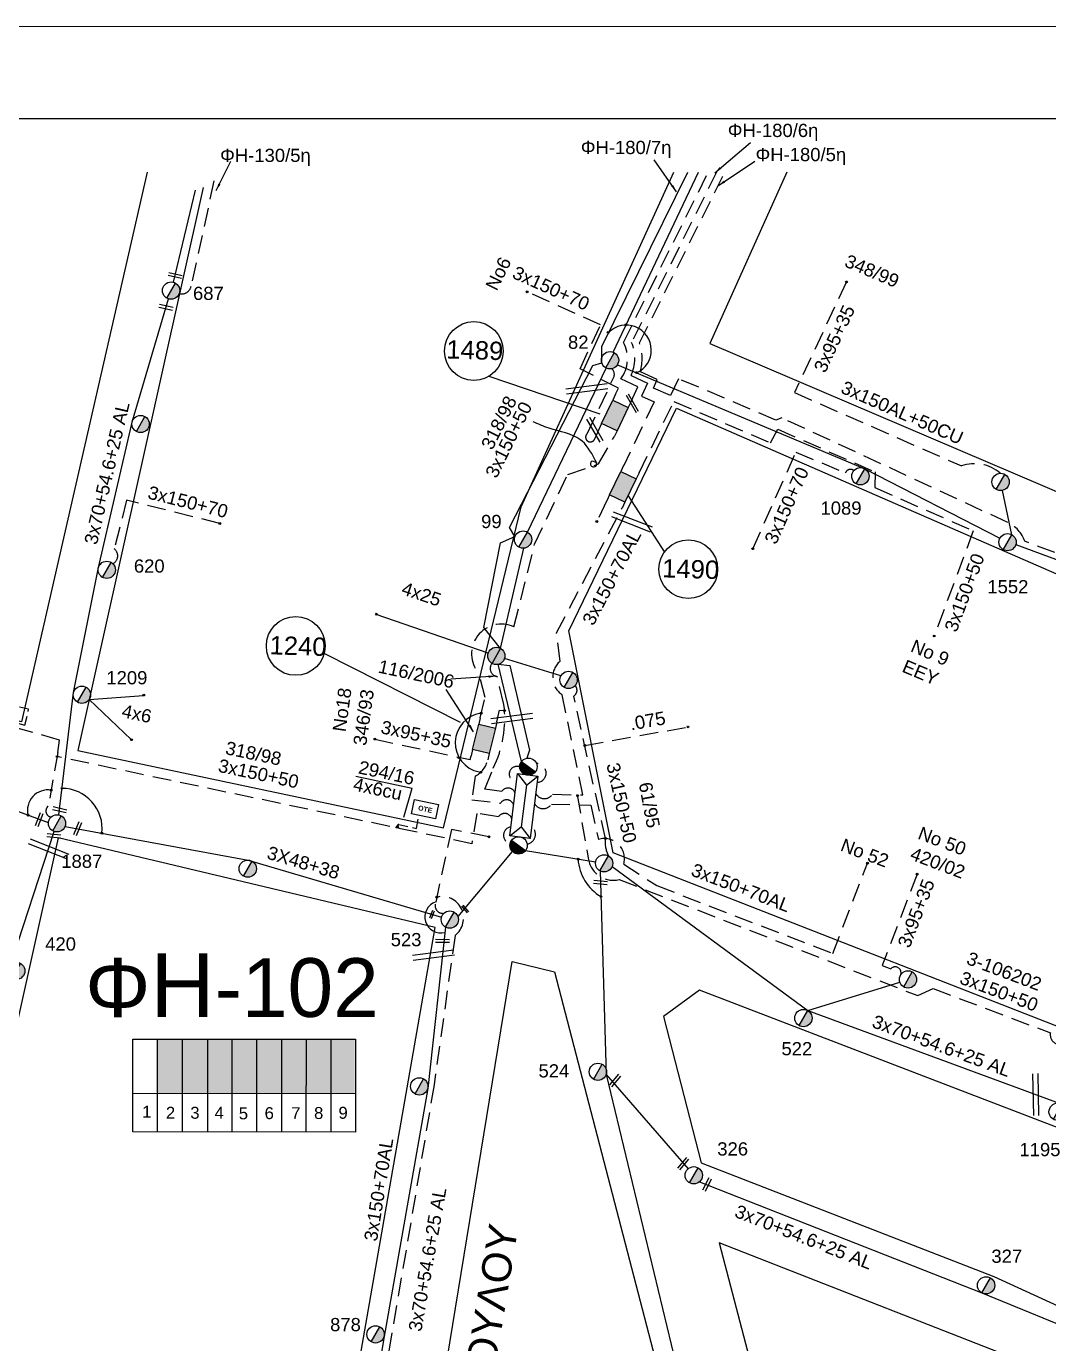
# Model space of a CAD drawing. Header units: millimetres. Extents: x 864 to 3062, y 833 to 2619.
# Drawn here: x 1574 to 1713.4, y 1681.1 to 1860.7 of the extents above; entities that cross this region are included whole.
import ezdxf
from ezdxf.enums import TextEntityAlignment as Align

# ---------------------------------------------------------------- set-up
doc = ezdxf.new("R2010")
doc.units = ezdxf.units.MM
doc.linetypes.add('DASHED', pattern=[19.05, 12.7, -6.35])
for name, color, linetype, lineweight in [('.075', 7, 'Continuous', 30), ('3x150+50', 7, 'Continuous', 30), ('3x150+50CU', 7, 'Continuous', 30), ('3x150+70', 7, 'Continuous', 30), ('3x150+70AL', 7, 'DASHED', 30), ('3x150AL+50CU', 7, 'Continuous', 30), ('3X48+38', 7, 'Continuous', 30), ('3x70+54.6+25 AL', 7, 'SYN_LINE', 30), ('3x82+57+13_5', 7, 'Continuous', 30), ('3x95+35', 7, 'Continuous', 30), ('4x25', 7, 'Continuous', 30), ('4x6', 7, 'SYN_LINE', 30), ('text διευθύνσεων', 250, 'Continuous', 30), ('Υπόβαθρο ΔΕΗ', 7, 'Continuous', 30)]:
    doc.layers.add(name, color=color, linetype=linetype, lineweight=lineweight)
for name, color, linetype in [('Link Box 4 Διευθύνσεων', 7, 'Continuous'), ('Pillar OTE', 7, 'Continuous'), ('TEXT ΚΑΛΩΔΙΩΝ', 7, 'Continuous'), ('Άγνωστα', 7, 'Continuous'), ('ΑΓΝΩΣΤΟ ΥΠΟΓΕΙΟ ΚΑΛΩΔΙΟ', 7, 'DASHED'), ('Επιγραφές - Σχήματα', 7, 'Continuous'), ('Καλώδια ΧΤ   3x150AL+50CU', 7, 'DASHED'), ('Μηχανική τομή', 7, 'Continuous'), ('Στύλος Ξύλινος', 7, 'Continuous'), ('Στύλος Ξύλινος @ 1', 7, 'Continuous'), ('Στύλος ΦΜ', 7, 'Continuous'), ('Στύλος ΦΜ @ 1', 7, 'Continuous'), ('Συνδέσεις', 7, 'Continuous'), ('Τομή', 7, 'Continuous'), ('Υποσταθμός εναέριος 2 στύλων', 7, 'Continuous'), ('Υποσταθμός πόλεως', 7, 'Continuous'), ('Υπόγεια καλώδια Παροχών ΧΤ   4x50AL', 7, 'DASHED'), ('Υπόγεια καλώδια Παροχών ΧΤ   4x6', 7, 'DASHED')]:
    doc.layers.add(name, color=color, linetype=linetype)
doc.styles.add('arial', font='arial.ttf')
doc.styles.get("Standard").update_dxf_attribs({"font": 'arial.ttf'})
doc.linetypes.add('SYN_LINE', pattern='A,0.5,-0.0001,["/\\/\\/\\/",Standard,S=0.1,R=0,X=0,Y=-0.05],-0.25', length=0.7501)
doc.dimstyles.new('ISO-25', dxfattribs={"dimtxt": 2.5, "dimasz": 2.5, "dimexe": 1.25, "dimexo": 0.625, "dimtad": 1, "dimtxsty": 'Standard', "dimcen": 2.5, "dimadec": 0, "dimazin": 0, "dimtfac": 1, "dimtmove": 0, "dimatfit": 3, "dimfxl": 1, "dimarcsym": 0})

# ---------------------------------------------------------------- blocks, each defined once
blk = doc.blocks.new('ΥΠΑΡΧΩΝ ΤΣΙΜΕΝΤΕΝΙΟΣ ΣΤΥΛΟΣ')
at = {"layer": 'Στύλος ΦΜ'}
blk.add_hatch(color=7, dxfattribs=at).paths.add_polyline_path([(-1.29, -2.28, 0.574793), (2.62, 0, 0.268822), (1.3, 2.27)])
at = {"layer": 'Στύλος ΦΜ', "color": 7}
blk.add_line((-1.29, -2.28), (1.3, 2.27), dxfattribs=at)
blk.add_circle((0, 0), 2.62, dxfattribs=at)
at = {"layer": 'Στύλος ΦΜ', "flags": 4}
for tag, p in [('ΑΡΙΘΜΟΣ', (-4.68, 8.05)), ('ΤΥΠΟΣ', (-4.91, 3.03))]:
    blk.add_attdef(tag, p, '', height=4, dxfattribs=at)
blk = doc.blocks.new('ΥΠΑΡΧΩΝ ΞΥΛΙΝΟΣ ΣΤΥΛΟΣ')
at = {"layer": 'Στύλος Ξύλινος'}
h = blk.add_hatch(color=7, dxfattribs=at)
h.paths.add_polyline_path([(-2.62, 0, 0.270008), (-1.29, -2.28), (1.3, 2.27, 0.576266)])
h.paths.add_polyline_path([(-1.29, -2.28, 0.574793), (2.62, 0, 0.268822), (1.3, 2.27)])
at = {"layer": 'Στύλος Ξύλινος', "color": 7}
blk.add_line((-1.29, -2.28), (1.3, 2.27), dxfattribs=at)
blk.add_circle((0, 0), 2.62, dxfattribs=at)
at = {"layer": 'Στύλος Ξύλινος', "flags": 4}
for tag, p in [('ΑΡΙΘΜΟΣ', (-4.91, 8.6)), ('ΤΥΠΟΣ', (-4.85, 3.39))]:
    blk.add_attdef(tag, p, '', height=4, dxfattribs=at)
blk = doc.blocks.new('ΥΠΟΣΤΑΘΜΟΣ ΕΝΑΕΡΙΟΣ ΕΠΙ 2 ΣΤΥΛΩΝ')
at = {"layer": 'Υποσταθμός εναέριος 2 στύλων', "linetype": 'Continuous'}
for points in [[(-11.97, -2.11, 0.574793), (-8.45, -0.07, 0.268822), (-9.64, 1.98)], [(9.68, -2.15, 0.574793), (13.19, -0.1, 0.268822), (12.01, 1.95)]]:
    blk.add_hatch(color=256, dxfattribs=at).paths.add_polyline_path(points)
for p, q in [((-11.97, -2.11), (-9.64, 1.98)), ((9.68, -2.15), (12.01, 1.95))]:
    blk.add_line(p, q, dxfattribs=at)
for centre in [(-10.81, -0.07), (10.84, -0.1)]:
    blk.add_circle(centre, 2.36, dxfattribs=at)
at = {"layer": 'Υποσταθμός πόλεως', "linetype": 'Continuous', "ltscale": 40}
blk.add_lwpolyline([(-8.57, 2.82), (8.57, 2.82), (8.57, -2.82), (-8.57, -2.82)], close=True, dxfattribs=at)
for points in [[(-5.75, 0), (-8.57, 2.82)], [(-8.57, -2.82), (-5.75, 0)], [(-5.75, 0), (5.75, 0)], [(5.75, 0), (8.57, 2.82)], [(8.57, -2.82), (5.75, 0)]]:
    blk.add_lwpolyline(points, dxfattribs=at)
at = {"layer": 'Υποσταθμός εναέριος 2 στύλων', "ltscale": 40, "flags": 1}
for tag, p in [('ΜΕΤΑΣΧΗΜΑΤΙΣΜΟΣ', (14.09, 2.51)), ('ΙΣΧΥΣ', (14.07, -0.28)), ('ΑΡΙΘΜΟΣ', (14.19, -3))]:
    blk.add_attdef(tag, p, '', height=1.8, dxfattribs=at)
blk = doc.blocks.new('LINK BOX 4 ΑΝΑΧΩΡΗΣΕΩΝ')
at = {"layer": 'Link Box 4 Διευθύνσεων', "ltscale": 40}
blk.add_hatch(color=256, dxfattribs=at).paths.add_polyline_path([(-3.54, 0), (-3.54, -4.67), (3.54, -4.67), (3.54, 0)])
for p, q in [((-3.54, 0), (-5.33, 0)), ((5.33, 0), (3.54, 0)), ((-3.54, -4.67), (-5.33, -4.67)), ((5.33, -4.67), (3.54, -4.67))]:
    blk.add_line(p, q, dxfattribs=at)
blk.add_lwpolyline([(-3.54, -4.67), (-3.54, 0), (3.54, 0), (3.54, -4.67)], close=True, dxfattribs=at)
blk = doc.blocks.new('ΜΗΧΑΝΙΚΗ ΤΟΜΗ')
at = {"layer": 'Μηχανική τομή', "ltscale": 40}
for p, q in [((-1.89, 0.78), (5.69, 0.78)), ((-1.89, -0.77), (5.69, -0.77))]:
    blk.add_line(p, q, dxfattribs=at)
blk = doc.blocks.new('_ΣΥΝΔΕΣΗ')
at = {"layer": 'Συνδέσεις', "linetype": 'SYN_LINE', "ltscale": 40}
blk.add_hatch(color=256, dxfattribs=at).paths.add_polyline_path([(0.5, -0.01, 1), (-0.5, -0.01, 1)])
at = {"layer": 'Συνδέσεις'}
blk.add_circle((0, -0.01), 0.5, dxfattribs=at)
blk = doc.blocks.new('ΤΟΜΗ')
at = {"layer": 'Τομή', "ltscale": 40}
for p, q in [((-5.68, 0), (17.06, 0)), ((-5.68, -2.77), (17.06, -2.77))]:
    blk.add_line(p, q, dxfattribs=at)
blk = doc.blocks.new('PILLAR ΟΤΕ')
at = {"layer": 'Pillar OTE', "ltscale": 40}
blk.add_lwpolyline([(-3.31, 2.02), (3.39, 2.02), (3.39, -1.99), (-3.31, -1.99)], close=True, dxfattribs=at)
at = {"layer": 'Pillar OTE', "insert": (-1.81, 0.71), "char_height": 1.3575, "width": 109.961, "attachment_point": 1}
blk.add_mtext('{\\fArial|b1|i0|c161|p34;OTE}', dxfattribs=at)

msp = doc.modelspace()

# ---------------------------------------------------------------- hatches: boundary and pattern name
at = {"layer": 'Pillar OTE', "ltscale": 40}
h = msp.add_hatch(color=256, dxfattribs=at)
h.dxf.hatch_style = 1
h.paths.add_polyline_path([(1624.75, 1751.39), (1624.65, 1751.8), (1624.4, 1751.45)])
at = {"layer": 'Καλώδια ΧΤ   3x150AL+50CU', "linetype": 'DASHED', "lineweight": -3, "ltscale": 0.2}
h = msp.add_hatch(color=1, dxfattribs=at)
h.dxf.hatch_style = 1
h.paths.add_polyline_path([(1595.33, 1722.62), (1591.89, 1722.62), (1591.89, 1715.26), (1595.33, 1715.26)])
h = msp.add_hatch(color=2, dxfattribs=at)
h.dxf.hatch_style = 1
h.paths.add_polyline_path([(1595.33, 1715.26), (1598.77, 1715.26), (1598.77, 1722.62), (1595.33, 1722.62)])
h = msp.add_hatch(color=27, dxfattribs=at)
h.dxf.hatch_style = 1
h.paths.add_polyline_path([(1602.07, 1722.62), (1598.77, 1722.62), (1598.77, 1715.26), (1602.06, 1715.25)])
h = msp.add_hatch(color=6, dxfattribs=at)
h.dxf.hatch_style = 1
h.paths.add_polyline_path([(1605.36, 1722.62), (1602.07, 1722.62), (1602.06, 1715.25), (1605.36, 1715.25)])
h = msp.add_hatch(color=5, dxfattribs=at)
h.dxf.hatch_style = 1
h.paths.add_polyline_path([(1608.75, 1722.62), (1605.45, 1722.62), (1605.45, 1715.25), (1608.75, 1715.25)])
h = msp.add_hatch(color=30, dxfattribs=at)
h.dxf.hatch_style = 1
h.paths.add_polyline_path([(1612.15, 1722.61), (1608.85, 1722.61), (1608.85, 1715.25), (1612.15, 1715.24)])
h = msp.add_hatch(color=62, dxfattribs=at)
h.dxf.hatch_style = 1
h.paths.add_polyline_path([(1615.48, 1722.61), (1612.19, 1722.61), (1612.18, 1715.24), (1615.48, 1715.24)])
h = msp.add_hatch(color=133, dxfattribs=at)
h.dxf.hatch_style = 1
h.paths.add_polyline_path([(1618.8, 1722.61), (1615.51, 1722.61), (1615.5, 1715.24), (1618.8, 1715.24)])

# ---------------------------------------------------------------- linework, layer by layer
at = {"layer": '.075', "color": 6, "linetype": 'DASHED', "lineweight": -3, "ltscale": 0.2}
msp.add_lwpolyline([(1650.14, 1762.67), (1664.22, 1765.19)], dxfattribs=at)
at = {"layer": '3x150+50', "color": 173, "linetype": 'DASHED', "lineweight": -3, "ltscale": 0.2}
msp.add_lwpolyline([(1657.55, 1799.83), (1662.3, 1809.56), (1675.45, 1803.93), (1676.46, 1805.77), (1689.73, 1799.95), (1689.71, 1797.83), (1703.11, 1791.91), (1697.79, 1777.59)], dxfattribs=at)
at = {"layer": '3x150+50', "color": 6, "linetype": 'DASHED', "lineweight": -3, "ltscale": 0.2}
for points in [[(1652.97, 1749.97), (1648.64, 1769.41, 0.490792), (1648.83, 1770.83, -110.125273)], [(1652.97, 1749.97, 0.165299), (1653.38, 1747.62, 0.594459)]]:
    msp.add_lwpolyline(points, format="xyb", dxfattribs=at)
at = {"layer": '3x150+50', "color": 30, "linetype": 'DASHED', "lineweight": -3, "ltscale": 0.2}
for points in [[(1578.32, 1761.73), (1577.01, 1754.41, 0.644329), (1577.39, 1752.9, 16.276839)], [(1640.2, 1752.65, 0.641585), (1638.39, 1752.96), (1635.42, 1753.41), (1634.76, 1749.28), (1578.2, 1761.15)]]:
    msp.add_lwpolyline(points, format="xyb", dxfattribs=at)
at = {"layer": '3x150+50', "color": 133, "linetype": 'DASHED', "lineweight": -3, "ltscale": 0.2}
msp.add_lwpolyline([(1636.92, 1760.72, -0.222243), (1635.2, 1758.47), (1634.74, 1755.26), (1638.65, 1754.8, -0.62496), (1640.44, 1754.58, 0.62496)], format="xyb", dxfattribs=at)
at = {"layer": '3x150+50', "color": 27, "linetype": 'DASHED', "lineweight": -3, "ltscale": 0.2}
msp.add_lwpolyline([(1643.56, 1760.22, -0.981576), (1643.66, 1757.63, -0.042965)], format="xyb", dxfattribs=at)
at = {"layer": '3x150+50', "color": 62, "linetype": 'DASHED', "lineweight": -3, "ltscale": 0.2}
msp.add_lwpolyline([(1641.29, 1759.73, 1.175403), (1640.83, 1757.71, 0.868517)], format="xyb", dxfattribs=at)
at = {"layer": '3x150+50', "color": 5, "linetype": 'DASHED', "lineweight": -3, "ltscale": 0.2}
msp.add_lwpolyline([(1649.12, 1755.94), (1650.61, 1747.29, 0.442534), (1654.84, 1744.39), (1695.53, 1728.56), (1697.62, 1729.53), (1713.62, 1723.5, 0.464845), (1714.98, 1721.87, -22.03255)], format="xyb", dxfattribs=at)
at = {"layer": '3x150+50', "color": 151, "linetype": 'DASHED', "lineweight": -3, "ltscale": 0.2}
msp.add_lwpolyline([(1637.09, 1750.21), (1631.98, 1751.23), (1629.77, 1741.05, 0.524122), (1630.95, 1739.79, 33.144597)], format="xyb", dxfattribs=at)
at = {"layer": '3x150+50', "color": 2, "linetype": 'DASHED', "lineweight": -3, "ltscale": 0.2}
msp.add_lwpolyline([(1639.97, 1749.29, -0.831029), (1640.07, 1751.57, 15.003895)], format="xyb", dxfattribs=at)
at = {"layer": '3x150+50', "color": 1, "linetype": 'DASHED', "lineweight": -3, "ltscale": 0.2}
msp.add_lwpolyline([(1642.28, 1749.23, 0.658317), (1642.91, 1751.61, -2.451457)], format="xyb", dxfattribs=at)
at = {"layer": '3x150+50', "color": 1, "linetype": 'Continuous', "lineweight": -3, "ltscale": 0.2}
msp.add_lwpolyline([(1632.9, 1739.36), (1640.3, 1748.19)], dxfattribs=at)
at = {"layer": '3x150+50', "color": 2, "linetype": 'SYN_LINE', "lineweight": -3, "ltscale": 10}
msp.add_lwpolyline([(1642.06, 1748.33), (1651.63, 1746.79)], dxfattribs=at)
at = {"layer": '3x150+50CU', "color": 133, "linetype": 'DASHED', "lineweight": -3, "ltscale": 0.2}
msp.add_lwpolyline([(1635.9, 1766.44), (1636.56, 1769.19), (1635.69, 1772.49, -0.807669), (1640.49, 1778.83), (1643.31, 1790.09), (1647.83, 1799.6), (1652.02, 1801.06), (1654.15, 1804.75)], format="xyb", dxfattribs=at)
at = {"layer": '3x150+50CU', "color": 62, "linetype": 'DASHED', "lineweight": -3, "ltscale": 0.2}
msp.add_lwpolyline([(1640.64, 1756.19, 0.62496), (1638.85, 1756.41), (1636.52, 1756.69), (1637.66, 1759.56, 0.146177), (1639.13, 1768.24), (1638.2, 1772.08, -0.594709), (1637.5, 1773.86)], format="xyb", dxfattribs=at)
msp.add_lwpolyline([(1638.16, 1765.89), (1638.52, 1767.5), (1639.19, 1767.45)], dxfattribs=at)
at = {"layer": '3x150+70', "color": 133, "linetype": 'DASHED', "lineweight": -3, "ltscale": 0.2}
msp.add_lwpolyline([(1654.35, 1810.56), (1654.75, 1811.37), (1649.5, 1814.03), (1652.3, 1819.99), (1642.28, 1824.51)], dxfattribs=at)
at = {"layer": '3x150+70', "color": 1, "linetype": 'DASHED', "lineweight": -3, "ltscale": 0.2}
for points in [[(1673.05, 1789.49), (1678.94, 1802.65), (1685.68, 1799.83, -0.50954), (1686.83, 1800.14, 17.288199)], [(1600.4, 1792.93), (1587.68, 1796.12), (1586.01, 1789.46, -0.56241), (1585.81, 1787.46, 112.380817)]]:
    msp.add_lwpolyline(points, format="xyb", dxfattribs=at)
at = {"layer": '3x150+70AL', "color": 5, "linetype": 'DASHED', "lineweight": -3, "ltscale": 0.2}
msp.add_lwpolyline([(1643.47, 1756.13, 0.574649), (1645.76, 1756.02), (1649.9, 1755.92), (1647.05, 1769.59, -0.499201), (1646.78, 1774.14), (1646.3, 1778.02), (1655.25, 1795.03)], format="xyb", dxfattribs=at)
at = {"layer": '3x150+70AL', "color": 30, "linetype": 'DASHED', "lineweight": -3, "ltscale": 0.2}
msp.add_lwpolyline([(1578.32, 1761.73), (1578.55, 1763.4), (1556.08, 1769.79), (1560.08, 1784.17)], dxfattribs=at)
at = {"layer": '3x150+70AL', "color": 6, "linetype": 'DASHED', "lineweight": -3, "ltscale": 0.2}
msp.add_lwpolyline([(1643.3, 1754.77, 0.574649), (1645.59, 1754.66), (1650.97, 1754.53), (1652.01, 1749.85, -0.598462), (1655.45, 1746.5), (1659.95, 1743.56), (1683.95, 1734.32), (1688.68, 1746.62)], format="xyb", dxfattribs=at)
at = {"layer": '3x150+70AL', "color": 151, "linetype": 'DASHED', "lineweight": -3, "ltscale": 0.2}
msp.add_lwpolyline([(1629.98, 1742, -0.807823), (1632.46, 1736.77), (1629.6, 1716.39), (1622.5, 1674.53)], format="xyb", dxfattribs=at)
at = {"layer": '3x150AL+50CU', "color": 1, "linetype": 'DASHED', "lineweight": -3, "ltscale": 0.2}
msp.add_lwpolyline([(1678.74, 1810.77), (1701.5, 1800.77, -0.271282), (1706.78, 1799.77, 258.393698)], format="xyb", dxfattribs=at)
at = {"layer": '3X48+38', "color": 1, "linetype": 'Continuous', "lineweight": -3, "ltscale": 0.2}
msp.add_lwpolyline([(1579.31, 1751.64), (1604.28, 1747.04), (1630.62, 1739.26)], dxfattribs=at)
at = {"layer": '3x70+54.6+25 AL', "color": 1, "linetype": 'SYN_LINE', "lineweight": -3, "ltscale": 15}
for points in [[(1652.46, 1814.84), (1652.46, 1817.05), (1664.18, 1840.8)], [(1654.04, 1816.27), (1665.63, 1840.8)], [(1594.09, 1825.81), (1597.09, 1838.35)], [(1578.44, 1753.2), (1580.45, 1769.87), (1583.86, 1786.93), (1588.49, 1806.9), (1593.42, 1823.55)], [(1654.6, 1814.57), (1688.31, 1800.39), (1706.73, 1790.91)], [(1708.91, 1790.05), (1722.56, 1785.03)]]:
    msp.add_lwpolyline(points, dxfattribs=at)
at = {"layer": '3x70+54.6+25 AL', "color": 62, "linetype": 'SYN_LINE', "lineweight": -3, "ltscale": 15}
for points in [[(1638.67, 1775.9), (1636.4, 1778.75), (1638.66, 1790.27), (1640.63, 1791.14), (1639.87, 1792.37), (1651.25, 1814.48), (1652.46, 1814.84)], [(1638.36, 1773.74), (1639.94, 1773.57), (1642.6, 1762.03), (1642.24, 1760.93)]]:
    msp.add_lwpolyline(points, dxfattribs=at)
at = {"layer": '3x70+54.6+25 AL', "color": 27, "linetype": 'SYN_LINE', "lineweight": -3, "ltscale": 15}
for points in [[(1642.32, 1791.76), (1653.08, 1814.12)], [(1638.67, 1775.9), (1641.84, 1789.56)], [(1641.53, 1760.48), (1638.36, 1773.74)], [(1540.76, 1624.47), (1553.56, 1650.64), (1557.66, 1672.48), (1564.92, 1703.64), (1571.52, 1731.6), (1577.83, 1750.93)]]:
    msp.add_lwpolyline(points, dxfattribs=at)
at = {"layer": '3x70+54.6+25 AL', "color": 1, "linetype": 'SYN_LINE', "lineweight": -3, "ltscale": 8}
msp.add_lwpolyline([(1708.36, 1791.4), (1707.07, 1797.44)], dxfattribs=at)
at = {"layer": '3x70+54.6+25 AL', "color": 6, "linetype": 'SYN_LINE', "lineweight": -3, "ltscale": 10}
msp.add_lwpolyline([(1646.89, 1772.14), (1639.21, 1774.53)], dxfattribs=at)
at = {"layer": '3x70+54.6+25 AL', "color": 2, "linetype": 'SYN_LINE', "lineweight": -3, "ltscale": 15}
for points in [[(1652.26, 1745.55), (1653.06, 1717.8), (1662.52, 1678.54), (1672.29, 1641.33), (1676.02, 1610.1)], [(1653.06, 1717.8), (1664.24, 1704.96)], [(1665.78, 1703.18), (1704.28, 1688.04), (1719.12, 1681.98)]]:
    msp.add_lwpolyline(points, dxfattribs=at)
at = {"layer": '3x70+54.6+25 AL', "color": 6, "linetype": 'SYN_LINE', "lineweight": -3, "ltscale": 15}
for points in [[(1653.89, 1746.18), (1680.54, 1726.53), (1714.83, 1713.89)], [(1680.54, 1726.53), (1693.09, 1730.42)]]:
    msp.add_lwpolyline(points, dxfattribs=at)
at = {"layer": '3x70+54.6+25 AL', "color": 151, "linetype": 'SYN_LINE', "lineweight": -3, "ltscale": 15}
msp.add_lwpolyline([(1631.17, 1737.9), (1628.74, 1715.91), (1622.78, 1682.1), (1617.56, 1650.87), (1617.56, 1650.87)], dxfattribs=at)
at = {"layer": '3x82+57+13_5', "color": 30, "linetype": 'Continuous', "lineweight": -3, "ltscale": 0.2}
msp.add_lwpolyline([(1577.02, 1752.12), (1549.33, 1762.37), (1527.31, 1768.27)], dxfattribs=at)
at = {"layer": '3x95+35', "color": 1, "linetype": 'DASHED', "lineweight": -3, "ltscale": 0.2}
msp.add_lwpolyline([(1685.81, 1825.86), (1678.74, 1810.77)], dxfattribs=at)
at = {"layer": '3x95+35', "color": 133, "linetype": 'DASHED', "lineweight": -3, "ltscale": 0.2}
msp.add_lwpolyline([(1621.52, 1763.53), (1634.52, 1760.74), (1634.65, 1761.26)], dxfattribs=at)
at = {"layer": '3x95+35', "color": 6, "linetype": 'DASHED', "lineweight": -3, "ltscale": 0.2}
msp.add_lwpolyline([(1695.44, 1745.12), (1690.67, 1732.68), (1691.86, 1732.22, -0.828946), (1693.21, 1731.39, 2.328023)], format="xyb", dxfattribs=at)
at = {"layer": '4x25', "color": 6, "linetype": 'SYN_LINE', "lineweight": -3, "ltscale": 15}
msp.add_lwpolyline([(1636.96, 1775.23), (1621.69, 1780.51)], dxfattribs=at)
at = {"layer": '4x6', "color": 1, "linetype": 'SYN_LINE', "lineweight": -3, "ltscale": 8}
msp.add_lwpolyline([(1582.58, 1768.95), (1590, 1769.46)], dxfattribs=at)
at = {"layer": '4x6', "color": 1, "linetype": 'SYN_LINE', "lineweight": -3, "ltscale": 10}
msp.add_lwpolyline([(1582.58, 1768.95), (1588.31, 1763.49)], dxfattribs=at)
at = {"layer": 'Pillar OTE', "ltscale": 40}
msp.add_lwpolyline([(1624.4, 1751.45), (1624.65, 1751.8), (1624.75, 1751.39), (1624.4, 1751.45)], dxfattribs=at)
at = {"layer": 'Pillar OTE', "lineweight": -3, "ltscale": 40}
for points in [[(1588.56, 1709.98), (1588.56, 1722.62), (1618.89, 1722.62), (1618.89, 1709.95), (1588.56, 1709.98)], [(1591.89, 1709.98), (1591.89, 1722.62)], [(1595.33, 1709.98), (1595.33, 1722.62)], [(1598.77, 1709.97), (1598.77, 1722.62)], [(1602.06, 1709.97), (1602.07, 1722.62)], [(1605.45, 1709.97), (1605.45, 1722.62)], [(1608.85, 1709.96), (1608.85, 1722.62)], [(1612.18, 1709.96), (1612.19, 1722.62)], [(1615.57, 1709.96), (1615.57, 1722.62)], [(1588.56, 1715.27), (1618.89, 1715.24)]]:
    msp.add_lwpolyline(points, dxfattribs=at)
at = {"layer": 'Άγνωστα', "color": 7, "linetype": 'Continuous', "ltscale": 0.2}
for centre, radius, start, end in [((1655.81, 1816.56), 3.41, 294.1183, 135.2282), ((1636.53, 1763.04), 4.05, 97.9772, 258.8091), ((1630.54, 1739.29), 2.19, 108.5339, 284.8822)]:
    msp.add_arc(centre, radius, start, end, dxfattribs=at)
at = {"layer": 'ΑΓΝΩΣΤΟ ΥΠΟΓΕΙΟ ΚΑΛΩΔΙΟ', "color": 1, "linetype": 'DASHED', "lineweight": -3, "ltscale": 0.2}
for points in [[(1656.46, 1809.55), (1657.38, 1811.57), (1655.06, 1812.63, 0.285691), (1655.42, 1817.62), (1666.99, 1840.8)], [(1652.05, 1805.75), (1651.49, 1804.43, -1.235302), (1650.47, 1805.15), (1654.08, 1812.8, 0.335095), (1653.83, 1814.03, -2.266587)]]:
    msp.add_lwpolyline(points, format="xyb", dxfattribs=at)
at = {"layer": 'ΑΓΝΩΣΤΟ ΥΠΟΓΕΙΟ ΚΑΛΩΔΙΟ', "color": 173, "linetype": 'DASHED', "lineweight": -3, "ltscale": 0.2}
msp.add_lwpolyline([(1668.11, 1840.8), (1656.53, 1817.6, -0.20531), (1656.47, 1813.09), (1658.71, 1812.07), (1657.89, 1810.28), (1659.6, 1809.53), (1655.45, 1800.84)], format="xyb", dxfattribs=at)
at = {"layer": 'ΑΓΝΩΣΤΟ ΥΠΟΓΕΙΟ ΚΑΛΩΔΙΟ', "color": 27, "linetype": 'DASHED', "lineweight": -3, "ltscale": 0.2}
msp.add_lwpolyline([(1722.56, 1785.03, 0.230077), (1721.38, 1786.28), (1710.13, 1790.5, 0.202628), (1707.8, 1793.07), (1677, 1807.33), (1676.21, 1807.03), (1662.93, 1812.66), (1661.85, 1810.36), (1659.5, 1811.39), (1660.03, 1812.56), (1657.72, 1813.62, 0.149216), (1657.62, 1817.55), (1669.23, 1840.8)], format="xyb", dxfattribs=at)
at = {"layer": 'ΑΓΝΩΣΤΟ ΥΠΟΓΕΙΟ ΚΑΛΩΔΙΟ', "color": 5, "linetype": 'DASHED', "lineweight": -3, "ltscale": 0.2}
msp.add_lwpolyline([(1599.59, 1839.64), (1596.48, 1825.25, -0.431002), (1594.86, 1824.27, -0.236806)], format="xyb", dxfattribs=at)
at = {"layer": 'ΑΓΝΩΣΤΟ ΥΠΟΓΕΙΟ ΚΑΛΩΔΙΟ', "color": 173, "linetype": 'DASHED', "lineweight": -3, "ltscale": 0.2}
msp.add_lwpolyline([(1653.14, 1796.04), (1651.78, 1793.2)], dxfattribs=at)
at = {"layer": 'Επιγραφές - Σχήματα', "lineweight": -3}
msp.add_lwpolyline([(863.7, 1860.67), (3062.46, 1860.7), (3062.47, 841.56), (863.7, 841.54)], close=True, dxfattribs=at)
at = {"layer": 'Υπόβαθρο ΔΕΗ', "lineweight": -3}
for points in [[(895.62, 1848.12), (2896.63, 1848.12), (2896.63, 844.79), (895.62, 844.79)], [(1798.57, 1749.4), (1774.3, 1701.41), (1756.36, 1708.03), (1654.03, 1748.02), (1647.97, 1778.28), (1662.66, 1808.64)], [(1629.75, 1737.83), (1578.38, 1750.06), (1552.55, 1633.96), (1610.39, 1627.03)], [(1675.46, 1618.63), (1622.52, 1624.8), (1640.25, 1733.22), (1646, 1731.79)]]:
    msp.add_lwpolyline(points, close=True, dxfattribs=at)
for points in [[(1590.5, 1840.8), (1573.36, 1765.88), (1528.76, 1778.29), (1543.58, 1840.8)], [(1598.14, 1838.73), (1581.03, 1761.96), (1630.91, 1751.45), (1641.46, 1795.2), (1662.29, 1840.8)], [(1677.71, 1840.8), (1667.19, 1817.45), (1803.26, 1759.39), (1826.95, 1805.69), (1775.31, 1839.75)], [(1652.24, 1807.84), (1637.13, 1812.98)], [(1656.05, 1796.7), (1661, 1789.03)], [(1633.21, 1765.78), (1614.73, 1775.16)], [(1618.92, 1758.47), (1626.6, 1756.86)], [(1764.37, 1651.87), (1714.42, 1676.85), (1668.46, 1694.85), (1689.65, 1613.95), (1725.97, 1605.84), (1773.58, 1642.24), (1795.27, 1673.64), (1775.38, 1687.25), (1665.8, 1729.33), (1660.89, 1725.73), (1666.01, 1705.79), (1705.91, 1690.26)], [(1705.91, 1690.26), (1760.04, 1665.46)]]:
    msp.add_lwpolyline(points, dxfattribs=at)
for centre in [(1635.03, 1816.44), (1664.26, 1786.71), (1610.74, 1776.23)]:
    msp.add_circle(centre, 4, dxfattribs=at)
for centre, radius, start, end in [((1576.96, 1753.83), 2.78, 81.0774, 194.2986), ((1578.87, 1751.33), 5.49, 353.5883, 89.9382), ((1655.62, 1747.57), 6.4, 183.5614, 239.4306)]:
    msp.add_arc(centre, radius, start, end, dxfattribs=at)
msp.add_spline([(1651.83, 1801.15), (1651, 1801.33), (1650.94, 1800.92), (1651.26, 1800.67), (1651.75, 1800.84), (1651.58, 1801.57), (1649.49, 1804.39), (1645.28, 1805.92), (1643.09, 1806.79)], degree=3, dxfattribs=at)
at = {"layer": 'Υπόγεια καλώδια Παροχών ΧΤ   4x6', "color": 30, "linetype": 'DASHED', "lineweight": -2, "ltscale": 0.1}
msp.add_lwpolyline([(1572.5, 1765.51, -0.732016), (1572.66, 1765.75), (1573.83, 1765.43), (1574.33, 1767.62), (1572.76, 1767.98)], format="xyb", dxfattribs=at)
at = {"layer": 'Υπόγεια καλώδια Παροχών ΧΤ   4x6', "color": 30, "linetype": 'DASHED', "ltscale": 0.1}
msp.add_lwpolyline([(1624.65, 1751.8, -0.458711), (1624.78, 1751.89), (1627.2, 1751.37), (1627.53, 1753.19)], format="xyb", dxfattribs=at)

# ---------------------------------------------------------------- block references
at = {"layer": 'Link Box 4 Διευθύνσεων', "lineweight": -3}
for p, xscale, yscale, zscale, rotation in [((1653.2, 1808.16), 0.5, 0.5, 0.5, 64.38850655127536), ((1654.29, 1798.44), 0.5, 0.5, 0.5, 64.38850655127536), ((1635.27, 1763.85), 0.4999999999999999, 0.4999999999999999, 0.4999999999999999, 76.44078481703856)]:
    msp.add_blockref('LINK BOX 4 ΑΝΑΧΩΡΗΣΕΩΝ', p, dxfattribs=dict(at, xscale=xscale, yscale=yscale, zscale=zscale, rotation=rotation))
at = {"layer": 'Pillar OTE', "xscale": 0.5, "yscale": 0.5, "zscale": 0.5, "rotation": 347.9544601069772}
msp.add_blockref('PILLAR ΟΤΕ', (1628.33, 1753.98), dxfattribs=at)
at = {"layer": 'Μηχανική τομή', "lineweight": -3}
for p, xscale, yscale, zscale, rotation in [((1594.77, 1826.6), 0.2499999999999996, 0.2499999999999996, 0.4999999999999997, 167.2804407819927), ((1593.52, 1822.27), 0.2499999999999996, 0.2499999999999996, 0.4999999999999997, 167.2804407819927), ((1575.62, 1752.12), 0.2499999999999463, 0.2499999999999463, 0.4999999999999997, 68.29746401994835), ((1579.02, 1753.78), 0.2499999999999996, 0.2499999999999996, 0.4999999999999997, 167.2804407819927), ((1580.87, 1750.9), 0.2499999999999463, 0.2499999999999463, 0.4999999999999997, 68.29746401994835), ((1578.24, 1750.28), 0.249999999999946, 0.249999999999946, 0.4999999999999997, 174.4298595827747), ((1652.76, 1743.91), 0.249999999999946, 0.249999999999946, 0.4999999999999997, 174.4298595827747), ((1629.25, 1739.4), 0.1484795356085852, 0.1484795356085852, 0.296959071217234, 68.29746401994835), ((1634.06, 1740.14), 0.1599304535601979, 0.1599304535601979, 0.3198609071204644, 130.6346909814765), ((1631.23, 1736), 0.2499999999999462, 0.2499999999999462, 0.4999999999999997, 179.4524682401893), ((1654.58, 1717.36), 0.249999999999946, 0.249999999999946, 0.4999999999999997, 229.6664094427736), ((1663.84, 1706.02), 0.249999999999946, 0.249999999999946, 0.4999999999999997, 229.6664094427736), ((1667.01, 1703.22), 0.249999999999946, 0.249999999999946, 0.4999999999999997, 243.0271279804746)]:
    msp.add_blockref('ΜΗΧΑΝΙΚΗ ΤΟΜΗ', p, dxfattribs=dict(at, xscale=xscale, yscale=yscale, zscale=zscale, rotation=rotation))
at = {"layer": 'Στύλος Ξύλινος @ 1', "lineweight": -3, "ltscale": 40, "xscale": 0.4499999999998181, "yscale": 0.4499999999998181, "zscale": 0.4499999999998181}
msp.add_blockref('ΥΠΑΡΧΩΝ ΞΥΛΙΝΟΣ ΣΤΥΛΟΣ', (1638.09, 1774.88), dxfattribs=at)
at = {"layer": 'Στύλος ΦΜ @ 1', "lineweight": -3, "ltscale": 40}
ref = msp.add_blockref('ΥΠΑΡΧΩΝ ΤΣΙΜΕΝΤΕΝΙΟΣ ΣΤΥΛΟΣ', (1593.76, 1824.68), dxfattribs=dict(at, xscale=0.4499999999998769, yscale=0.4499999999998769, zscale=0.4499999999998769))
ref.add_attrib('ΤΥΠΟΣ', '687', (1596.74, 1823.4), dxfattribs={"layer": 'Στύλος ΦΜ', "height": 1.8, "flags": 4})
ref = msp.add_blockref('ΥΠΑΡΧΩΝ ΤΣΙΜΕΝΤΕΝΙΟΣ ΣΤΥΛΟΣ', (1653.59, 1815.18), dxfattribs=dict(at, xscale=0.4499999999998514, yscale=0.4499999999998514, zscale=0.4499999999998514))
ref.add_attrib('ΤΥΠΟΣ', '82', (1647.86, 1816.74), dxfattribs={"layer": 'Στύλος ΦΜ', "height": 1.8, "flags": 4})
for p, xscale, yscale, zscale in [((1589.6, 1806.49), 0.4499999999998769, 0.4499999999998769, 0.4499999999998769), ((1706.83, 1798.59), 0.4499999999998181, 0.4499999999998181, 0.4499999999998181), ((1647.94, 1771.6), 0.4499999999998181, 0.4499999999998181, 0.4499999999998181), ((1652.79, 1746.6), 0.4499999999998181, 0.4499999999998181, 0.4499999999998181), ((1604.21, 1745.87), 0.4499999999998181, 0.4499999999998181, 0.4499999999998181), ((1694.21, 1730.77), 0.4499999999998181, 0.4499999999998181, 0.4499999999998181), ((1627.59, 1716.19), 0.4499999999998181, 0.4499999999998181, 0.4499999999998181)]:
    msp.add_blockref('ΥΠΑΡΧΩΝ ΤΣΙΜΕΝΤΕΝΙΟΣ ΣΤΥΛΟΣ', p, dxfattribs=dict(at, xscale=xscale, yscale=yscale, zscale=zscale))
ref = msp.add_blockref('ΥΠΑΡΧΩΝ ΤΣΙΜΕΝΤΕΝΙΟΣ ΣΤΥΛΟΣ', (1687.72, 1799.37), dxfattribs=dict(at, xscale=0.4499999999997459, yscale=0.4499999999997459, zscale=0.4499999999997459))
ref.add_attrib('ΤΥΠΟΣ', '1089', (1682.28, 1794.13), dxfattribs={"layer": 'Στύλος ΦΜ', "height": 1.8, "rotation": 360, "flags": 4})
ref = msp.add_blockref('ΥΠΑΡΧΩΝ ΤΣΙΜΕΝΤΕΝΙΟΣ ΣΤΥΛΟΣ', (1641.74, 1790.74), dxfattribs=dict(at, xscale=0.4499999999998514, yscale=0.4499999999998514, zscale=0.4499999999998514))
ref.add_attrib('ΤΥΠΟΣ', '99', (1636.02, 1792.3), dxfattribs={"layer": 'Στύλος ΦΜ', "height": 1.8, "flags": 4})
ref = msp.add_blockref('ΥΠΑΡΧΩΝ ΤΣΙΜΕΝΤΕΝΙΟΣ ΣΤΥΛΟΣ', (1707.78, 1790.38), dxfattribs=dict(at, xscale=0.4499999999997459, yscale=0.4499999999997459, zscale=0.4499999999997459))
ref.add_attrib('ΤΥΠΟΣ', '1552', (1705.03, 1783.41), dxfattribs={"layer": 'Στύλος ΦΜ', "height": 1.8, "rotation": 360, "flags": 4})
ref = msp.add_blockref('ΥΠΑΡΧΩΝ ΤΣΙΜΕΝΤΕΝΙΟΣ ΣΤΥΛΟΣ', (1584.99, 1786.61), dxfattribs=dict(at, xscale=0.4499999999998769, yscale=0.4499999999998769, zscale=0.4499999999998769))
ref.add_attrib('ΤΥΠΟΣ', '620', (1588.68, 1786.23), dxfattribs={"layer": 'Στύλος ΦΜ', "height": 1.8, "flags": 4})
ref = msp.add_blockref('ΥΠΑΡΧΩΝ ΤΣΙΜΕΝΤΕΝΙΟΣ ΣΤΥΛΟΣ', (1581.59, 1769.58), dxfattribs=dict(at, xscale=0.4499999999997751, yscale=0.4499999999997751, zscale=0.4499999999997751))
ref.add_attrib('ΤΥΠΟΣ', '1209', (1584.93, 1771), dxfattribs={"layer": 'Στύλος ΦΜ', "height": 1.8, "flags": 4})
ref = msp.add_blockref('ΥΠΑΡΧΩΝ ΤΣΙΜΕΝΤΕΝΙΟΣ ΣΤΥΛΟΣ', (1578.2, 1752.05), dxfattribs=dict(at, xscale=0.4499999999998503, yscale=0.4499999999998503, zscale=0.4499999999998503))
ref.add_attrib('ΤΥΠΟΣ', '1887', (1578.78, 1745.98), dxfattribs={"layer": 'Στύλος ΦΜ', "height": 1.8, "flags": 4})
ref = msp.add_blockref('ΥΠΑΡΧΩΝ ΤΣΙΜΕΝΤΕΝΙΟΣ ΣΤΥΛΟΣ', (1631.75, 1738.93), dxfattribs=dict(at, xscale=0.4499999999998675, yscale=0.4499999999998675, zscale=0.4499999999998675))
ref.add_attrib('ΤΥΠΟΣ', '523', (1623.69, 1735.3), dxfattribs={"layer": 'Στύλος ΦΜ', "height": 1.8, "rotation": 360, "flags": 4})
ref = msp.add_blockref('ΥΠΑΡΧΩΝ ΤΣΙΜΕΝΤΕΝΙΟΣ ΣΤΥΛΟΣ', (1572.64, 1731.94), dxfattribs=dict(at, xscale=0.4499999999997559, yscale=0.4499999999997559, zscale=0.4499999999997559))
ref.add_attrib('ΤΥΠΟΣ', '420', (1576.59, 1734.71), dxfattribs={"layer": 'Στύλος ΦΜ', "height": 1.8, "rotation": 360, "flags": 4})
ref = msp.add_blockref('ΥΠΑΡΧΩΝ ΤΣΙΜΕΝΤΕΝΙΟΣ ΣΤΥΛΟΣ', (1679.95, 1725.51), dxfattribs=dict(at, xscale=0.4499999999997651, yscale=0.4499999999997651, zscale=0.4499999999997651))
ref.add_attrib('ΤΥΠΟΣ', '522', (1676.96, 1720.43), dxfattribs={"layer": 'Στύλος ΦΜ', "height": 1.8, "flags": 4})
ref = msp.add_blockref('ΥΠΑΡΧΩΝ ΤΣΙΜΕΝΤΕΝΙΟΣ ΣΤΥΛΟΣ', (1651.94, 1718.18), dxfattribs=dict(at, xscale=0.4499999999998181, yscale=0.4499999999998181, zscale=0.4499999999998181))
ref.add_attrib('ΤΥΠΟΣ', '524', (1643.84, 1717.41), dxfattribs={"layer": 'Στύλος ΦΜ', "height": 1.8, "flags": 4})
ref = msp.add_blockref('ΥΠΑΡΧΩΝ ΤΣΙΜΕΝΤΕΝΙΟΣ ΣΤΥΛΟΣ', (1714.61, 1712.73), dxfattribs=dict(at, xscale=0.4499999999998137, yscale=0.4499999999998137, zscale=0.4499999999998137))
ref.add_attrib('ΤΥΠΟΣ', '1195', (1709.4, 1706.68), dxfattribs={"layer": 'Στύλος ΦΜ', "height": 1.8, "flags": 4})
ref = msp.add_blockref('ΥΠΑΡΧΩΝ ΤΣΙΜΕΝΤΕΝΙΟΣ ΣΤΥΛΟΣ', (1665.01, 1704.07), dxfattribs=dict(at, xscale=0.4499999999997636, yscale=0.4499999999997636, zscale=0.4499999999997636))
ref.add_attrib('ΤΥΠΟΣ', '326', (1668.21, 1706.77), dxfattribs={"layer": 'Στύλος ΦΜ', "height": 1.8, "rotation": 360, "flags": 4})
ref = msp.add_blockref('ΥΠΑΡΧΩΝ ΤΣΙΜΕΝΤΕΝΙΟΣ ΣΤΥΛΟΣ', (1704.86, 1689.07), dxfattribs=dict(at, xscale=0.4499999999998019, yscale=0.4499999999998019, zscale=0.4499999999998019))
ref.add_attrib('ΤΥΠΟΣ', '327', (1705.58, 1692.14), dxfattribs={"layer": 'Στύλος ΦΜ', "height": 1.8, "flags": 4})
ref = msp.add_blockref('ΥΠΑΡΧΩΝ ΤΣΙΜΕΝΤΕΝΙΟΣ ΣΤΥΛΟΣ', (1621.63, 1682.39), dxfattribs=dict(at, xscale=0.4499999999998059, yscale=0.4499999999998059, zscale=0.4499999999998059))
ref.add_attrib('ΤΥΠΟΣ', '878', (1615.43, 1682.82), dxfattribs={"layer": 'Στύλος ΦΜ', "height": 1.8, "flags": 4})
at = {"layer": 'Συνδέσεις', "lineweight": -3, "xscale": 0.25, "yscale": 0.25, "zscale": 0.25}
for p in [(1642.28, 1824.51), (1685.82, 1825.86), (1655.76, 1820.02), (1653.32, 1818.98), (1657.21, 1813.5), (1600.4, 1792.93), (1651.78, 1793.2), (1673.05, 1789.49), (1621.73, 1780.57), (1697.79, 1777.59), (1590.02, 1769.54), (1636.03, 1767.07), (1639.22, 1767.42), (1664.22, 1765.19), (1588.36, 1763.45), (1621.52, 1763.54), (1650.14, 1762.67), (1578.2, 1761.15), (1632.97, 1761.01), (1635.96, 1759.01), (1577.39, 1756.58), (1578.88, 1756.83), (1649.17, 1755.83), (1574.27, 1753.15), (1584.33, 1750.72), (1637.09, 1750.21), (1652.97, 1749.98), (1649.23, 1747.18), (1688.68, 1746.63), (1695.44, 1745.12), (1629.98, 1742), (1652.36, 1742.06)]:
    msp.add_blockref('_ΣΥΝΔΕΣΗ', p, dxfattribs=at)
at = {"layer": 'Τομή', "lineweight": -3}
for p, xscale, yscale, zscale, rotation in [((1648.99, 1811.48), 0.2499999999999994, 0.2499999999999994, 0.2499999999999994, 7.400617463481643), ((1656.85, 1808.62), 0.1199827003402366, 0.1199827003402366, 0.1199827003402366, 119.9761868977499), ((1651.81, 1804.78), 0.1600830080080864, 0.1600830080080864, 0.1600830080080864, 119.9761868977499), ((1655.35, 1794.01), 0.2499999999999994, 0.2499999999999994, 0.2499999999999994, 338.6203552868914), ((1638.77, 1766.52), 0.2499999999999994, 0.2499999999999994, 0.2499999999999994, 7.400617463481643), ((1575.85, 1749.42), 0.2499999999999994, 0.2499999999999994, 0.2499999999999994, 338.6203552868914), ((1628.08, 1734.25), 0.2499999999999994, 0.2499999999999994, 0.2499999999999994, 7.40061746348164), ((1711.34, 1713.65), 0.2499999999999996, 0.2499999999999996, 0.2499999999999996, 91.30159024202857)]:
    msp.add_blockref('ΤΟΜΗ', p, dxfattribs=dict(at, xscale=xscale, yscale=yscale, zscale=zscale, rotation=rotation))
at = {"layer": 'Υποσταθμός εναέριος 2 στύλων', "lineweight": -3, "xscale": 0.5, "yscale": 0.5, "zscale": 0.5, "rotation": 262.9029079900228}
msp.add_blockref('ΥΠΟΣΤΑΘΜΟΣ ΕΝΑΕΡΙΟΣ ΕΠΙ 2 ΣΤΥΛΩΝ', (1641.84, 1754.41), dxfattribs=at)

# ---------------------------------------------------------------- texts
at = {"lineweight": -3, "ltscale": 30, "char_height": 1.63, "width": 11.2573, "attachment_point": 1}
for s, insert in [('1', (1589.81, 1713.55)), ('2', (1593.04, 1713.41)), ('3', (1596.37, 1713.41)), ('4', (1599.68, 1713.41)), ('5', (1602.98, 1713.33)), ('6', (1606.5, 1713.36)), ('7', (1610.13, 1713.36)), ('8', (1613.24, 1713.38)), ('9', (1616.57, 1713.41))]:
    msp.add_mtext(s, dxfattribs=dict(at, insert=insert))
at = {"layer": 'text διευθύνσεων', "color": 7, "lineweight": -3}
msp.add_text('ΓΙΑΝΟΠΟΥΛΟΥ', height=4, rotation=80.7152, dxfattribs=at).set_placement((1635.84, 1677.29), align=Align.MIDDLE_CENTER)
at = {"layer": 'TEXT ΚΑΛΩΔΙΩΝ', "linetype": 'Continuous', "lineweight": -3, "ltscale": 0.2}
for s, rotation, p in [('3x150+70', 335.766, (1645.56, 1825)), ('3x95+35', 64.8843, (1684.17, 1818.12)), ('3x150AL+50CU', 336.2737, (1693.43, 1808.04)), ('3x70+54.6+25 AL', 76.9343, (1585, 1799.8)), ('3x150+70', 65.8947, (1677.66, 1795.39)), ('3x150+70', 345.8983, (1596.06, 1795.87)), ('3x150+70AL', 62.2677, (1653.82, 1785.58)), ('3x150+50', 69.6031, (1701.91, 1783.51)), ('.075', 10.1413, (1658.71, 1766.03)), ('3x95+35', 347.8526, (1627.17, 1764.21)), ('3x150+50', 348.0361, (1605.68, 1758.83)), ('3x150+50', 282.5631, (1655.17, 1754.85)), ('3X48+38', 343.5435, (1611.8, 1746.7)), ('3x150+70AL', 338.9635, (1671.44, 1743.28)), ('3x95+35', 69.0029, (1695.32, 1739.79)), ('3x150+50', 339.3541, (1706.63, 1729.15)), ('3x70+54.6+25 AL', 339.7612, (1698.79, 1721.72)), ('3x150+70AL', 80.8818, (1622.05, 1702.14)), ('3x70+54.6+25 AL', 80.0032, (1628.7, 1692.62)), ('3x70+54.6+25 AL', 338.5324, (1680, 1695.66))]:
    msp.add_text(s, height=1.8, rotation=rotation, dxfattribs=at).set_placement(p, align=Align.MIDDLE_CENTER)
at = {"layer": 'TEXT ΚΑΛΩΔΙΩΝ', "linetype": 'Continuous', "lineweight": -3, "ltscale": 0.2, "insert": (1702.67, 1734.61), "char_height": 1.8, "width": 27.758, "attachment_point": 1, "rotation": 339.3541}
msp.add_mtext('\\pt12.6;3-106202', dxfattribs=at)
at = {"layer": 'Άγνωστα', "lineweight": -3, "ltscale": 40, "char_height": 1.8, "width": 27.758, "attachment_point": 1, "line_spacing_factor": 3, "style": 'arial'}
for s, insert in [('ΦΗ-180/6η', (1669.64, 1847.41)), ('ΦΗ-130/5η', (1600.44, 1844.01)), ('ΦΗ-180/5η', (1673.43, 1844.12))]:
    msp.add_mtext(s, dxfattribs=dict(at, insert=insert))
at = {"layer": 'Άγνωστα', "color": 7, "lineweight": -3, "ltscale": 40, "insert": (1649.61, 1845.09), "char_height": 1.8, "width": 27.758, "attachment_point": 1, "line_spacing_factor": 3, "style": 'arial'}
msp.add_mtext('ΦΗ-180/7η', dxfattribs=at)
at = {"layer": 'Άγνωστα', "lineweight": -3, "ltscale": 40, "char_height": 1.8, "attachment_point": 1, "style": 'arial'}
for s, insert, width, rotation in [('No6', (1636.53, 1825.32), 27.758, 63.6975), ('348/99', (1686.12, 1829.68), 34.9601, 337), ('318/98', (1635.93, 1803.63), 27.758, 63.6975), ('3x150+50', (1636.5, 1799.77), 27.758, 63.6975), ('4x25', (1625.59, 1785.02), 27.758, 341.5474), ('\\pt12.6;No 9\\PEEY', (1695.12, 1777.19), 27.758, 337.1974), ('116/2006', (1622.24, 1774.38), 27.758, 348), ('No18', (1615.75, 1764.69), 27.758, 81.9993), ('346/93', (1618.57, 1762.81), 27.758, 81.9993), ('4x6', (1587.28, 1768.3), 27.758, 348), ('318/98', (1601.41, 1763.27), 27.758, 348), ('\\pt12.6;61/95', (1659.27, 1757.81), 27.758, 280.6053), ('\\pt12.6;No 50\\P420/02', (1696.05, 1751.67), 27.758, 339.3174), ('\\pt12.6;No 52', (1685.5, 1750.05), 27.758, 339.3174)]:
    msp.add_mtext(s, dxfattribs=dict(at, insert=insert, width=width, rotation=rotation))
at = {"layer": 'Άγνωστα', "lineweight": -3, "char_height": 2.5, "width": 13.4112, "attachment_point": 1, "rotation": 358.1643}
for s, insert in [('1489', (1631.32, 1817.93)), ('1490', (1660.74, 1788.09)), ('1240', (1607.22, 1777.6))]:
    msp.add_mtext(s, dxfattribs=dict(at, insert=insert))
at = {"layer": 'Υπόβαθρο ΔΕΗ', "lineweight": -3, "insert": (1582.03, 1734.33), "char_height": 8, "width": 84.6573, "attachment_point": 1}
msp.add_mtext('Φ{\\H1.0833x;H}-102', dxfattribs=at)
at = {"layer": 'Υπόγεια καλώδια Παροχών ΧΤ   4x50AL', "color": 7, "ltscale": 0.2, "char_height": 1.8, "attachment_point": 1, "rotation": 348}
for s, insert in [('294/16', (1619.55, 1760.63)), ('4x6cu', (1618.84, 1758.32))]:
    msp.add_mtext_dynamic_manual_height_columns(s, width=1.8, gutter_width=12.5, heights=[0.118], dxfattribs=dict(at, insert=insert))

# ---------------------------------------------------------------- leaders
at = {"layer": 'Επιγραφές - Σχήματα', "lineweight": -3, "ltscale": 40}
for points in [[(1667.89, 1840.75), (1672.73, 1844.88)], [(1662.65, 1838.13), (1659.59, 1842.5)], [(1599.9, 1838.31), (1601.9, 1842.31)], [(1668.36, 1838.98), (1673.35, 1842.32)], [(1638.03, 1772.12), (1631.91, 1771.69)], [(1635, 1764.53), (1631.26, 1770.31)]]:
    msp.add_leader(points, dimstyle='ISO-25', override={"dimasz": 1, "dimtad": 0}, dxfattribs=at)
at = {"layer": 'Επιγραφές - Σχήματα', "ltscale": 40}
msp.add_leader([(1625.49, 1752.88), (1626.6, 1756.86)], dimstyle='ISO-25', override={"dimasz": 0.5, "dimtad": 0}, dxfattribs=at)

doc.saveas('drawing.dxf')
